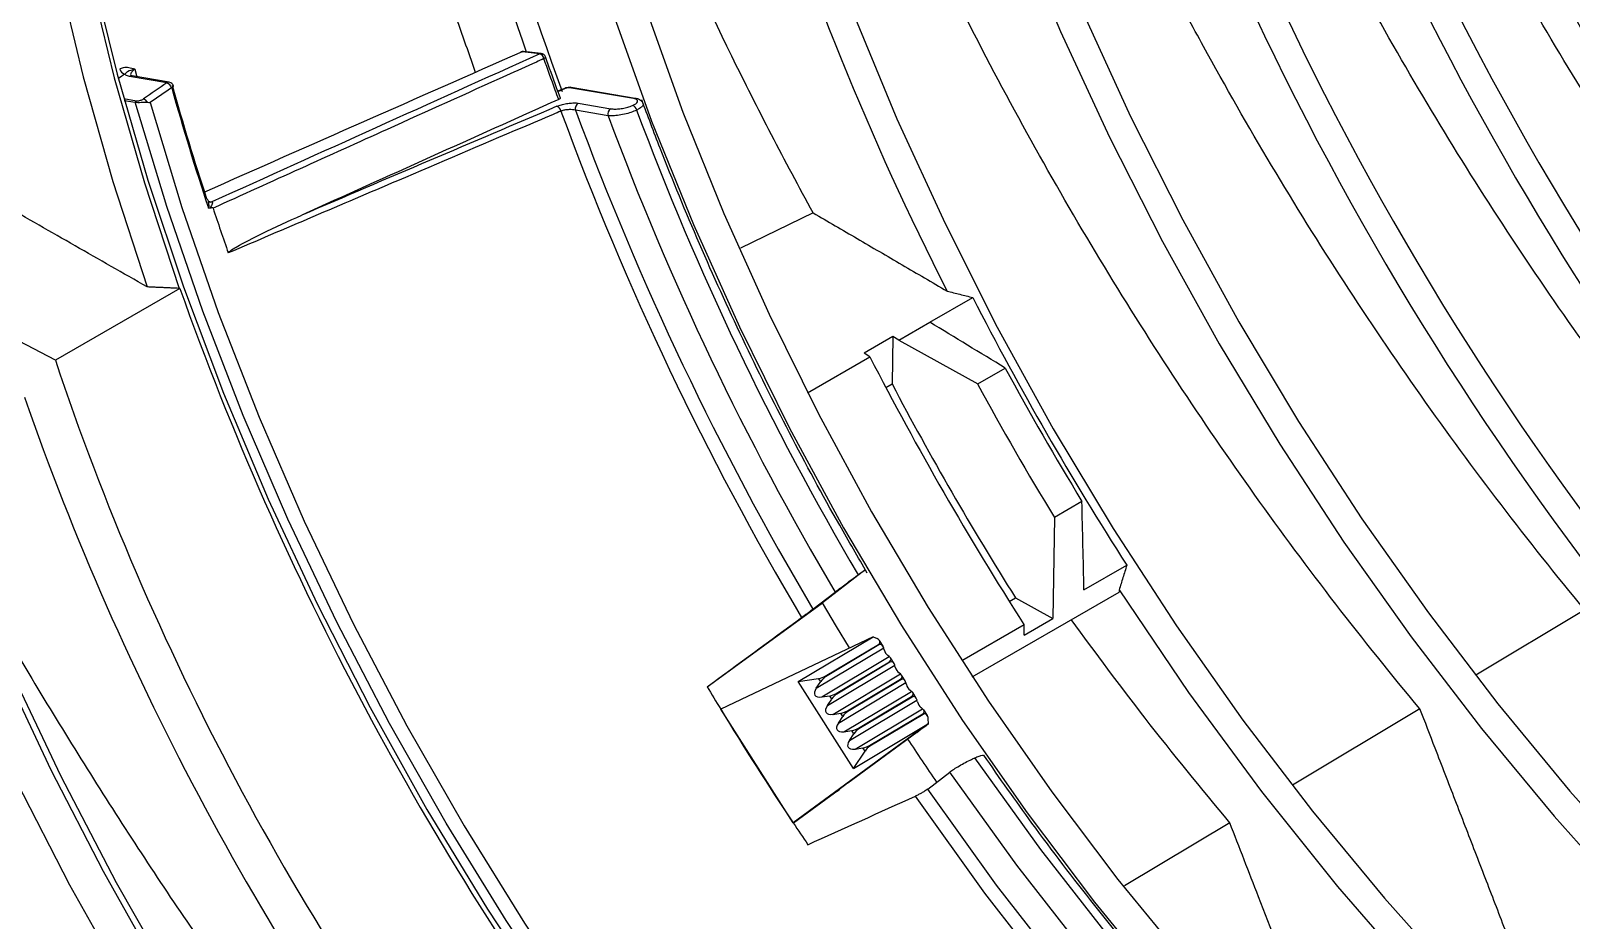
# Model space of a CAD drawing. Extents: x 9.3 to 87.2, y 1.1 to 68.8.
# Drawn here: x 56.209 to 59.204, y 50.66 to 52.389 of the extents above; entities that cross this region are included whole.
import ezdxf

# ---------------------------------------------------------------- set-up
doc = ezdxf.new("R2010")
doc.units = 0
doc.header["$MEASUREMENT"] = 0
doc.layers.add('OBJECT', color=7, linetype='CONTINUOUS')

msp = doc.modelspace()

# ---------------------------------------------------------------- linework, layer by layer
at = {"layer": 'OBJECT'}
for p, q in [((57.1981, 52.3438), (57.164, 52.3477)), ((57.201, 52.3443), (57.1668, 52.3483)), ((56.4732, 52.2874), (56.4008, 52.2997)), ((56.4779, 52.2885), (56.4054, 52.3009)), ((56.4107, 52.3139), (56.4148, 52.2993)), ((57.3806, 52.2567), (57.2561, 52.2779)), ((57.384, 52.2572), (57.2595, 52.2784)), ((56.3894, 52.2569), (56.4144, 52.2526)), ((56.3904, 52.2534), (56.4117, 52.2498)), ((56.4117, 52.2498), (56.4118, 52.2498)), ((57.2732, 52.2478), (57.3364, 52.237)), ((57.331, 52.2236), (57.2679, 52.2343)), ((56.5539, 52.0573), (56.5593, 52.0564)), ((56.5593, 52.0564), (56.5607, 52.0561)), ((57.73, 52.0346), (57.5886, 51.9663)), ((56.2564, 51.7481), (55.9366, 51.9166)), ((56.4984, 51.8879), (56.2564, 51.7481)), ((56.4973, 51.8885), (56.4974, 51.8879)), ((56.4984, 51.8879), (56.4973, 51.8885)), ((57.9569, 51.8221), (58.0401, 51.8702)), ((57.8966, 51.7874), (57.9569, 51.8221)), ((57.8848, 51.7943), (57.8288, 51.762)), ((57.8848, 51.7943), (57.8833, 51.7022)), ((57.8966, 51.7874), (57.8848, 51.7943)), ((57.8402, 51.7548), (57.8288, 51.762)), ((57.8966, 51.7874), (58.0498, 51.7022)), ((57.7192, 51.6849), (57.8402, 51.7548)), ((58.0498, 51.7022), (58.1033, 51.7331)), ((57.8713, 51.6952), (57.8833, 51.7022)), ((58.2526, 51.4738), (58.199, 51.4429)), ((58.199, 51.4429), (58.1959, 51.2461)), ((58.2565, 51.3018), (58.3398, 51.3499)), ((57.8254, 51.3364), (57.748, 51.2767)), ((57.7293, 51.2644), (57.7724, 51.2977)), ((58.0393, 51.133), (58.3246, 51.2977)), ((58.1113, 51.2795), (58.1233, 51.2865)), ((58.1233, 51.2865), (58.1959, 51.2461)), ((58.3247, 51.3018), (58.3246, 51.2977)), ((57.524, 51.1133), (57.748, 51.2767)), ((59.2303, 51.2631), (59.0187, 51.1361)), ((58.0188, 51.1646), (58.1399, 51.2345)), ((58.1402, 51.214), (58.1399, 51.2345)), ((58.1402, 51.214), (58.1959, 51.2461)), ((57.8466, 51.2108), (57.5502, 51.0699)), ((57.7006, 51.1236), (57.8466, 51.2108)), ((57.7534, 51.1343), (57.8568, 51.196)), ((57.8576, 51.1948), (57.7542, 51.1331)), ((57.8466, 51.2108), (57.8542, 51.2072)), ((57.8576, 51.1948), (57.8568, 51.196)), ((57.8658, 51.1926), (57.8588, 51.2034)), ((57.7359, 51.1106), (57.8672, 51.189)), ((57.7467, 51.0937), (57.878, 51.1721)), ((57.7749, 51.1005), (57.8783, 51.1623)), ((57.8791, 51.1611), (57.7757, 51.0993)), ((57.8681, 51.1855), (57.8672, 51.189)), ((57.878, 51.1721), (57.8753, 51.1742)), ((57.8791, 51.1611), (57.8783, 51.1623)), ((57.8873, 51.1589), (57.8804, 51.1697)), ((57.7006, 51.1236), (57.7405, 51.1299)), ((57.7446, 51.1236), (57.7405, 51.1299)), ((57.7534, 51.1343), (57.7542, 51.1331)), ((57.7575, 51.0769), (57.8888, 51.1553)), ((57.7682, 51.06), (57.8995, 51.1384)), ((57.8896, 51.1518), (57.8888, 51.1553)), ((57.8995, 51.1384), (57.8968, 51.1405)), ((57.9088, 51.1251), (57.9019, 51.136)), ((57.8082, 50.955), (57.7006, 51.1236)), ((57.7359, 51.1106), (57.7446, 51.1236)), ((57.7749, 51.1005), (57.7757, 51.0993)), ((57.779, 51.0431), (57.9103, 51.1216)), ((57.7898, 51.0263), (57.9211, 51.1047)), ((57.7965, 51.0668), (57.8999, 51.1285)), ((57.9006, 51.1273), (57.7972, 51.0656)), ((57.9006, 51.1273), (57.8999, 51.1285)), ((57.9111, 51.1181), (57.9103, 51.1216)), ((57.9211, 51.1047), (57.9184, 51.1067)), ((57.9304, 51.0914), (57.9234, 51.1022)), ((57.6912, 50.849), (57.5502, 51.0699)), ((57.7467, 51.0937), (57.7621, 51.0961)), ((57.7575, 51.0769), (57.7661, 51.0898)), ((57.7661, 51.0898), (57.7621, 51.0961)), ((57.8005, 51.0094), (57.9318, 51.0878)), ((57.8113, 50.9925), (57.9426, 51.071)), ((57.818, 51.0331), (57.9214, 51.0948)), ((57.9222, 51.0936), (57.8188, 51.0319)), ((57.9222, 51.0936), (57.9214, 51.0948)), ((57.9327, 51.0843), (57.9318, 51.0878)), ((57.9426, 51.071), (57.9399, 51.073)), ((58.9098, 51.0707), (58.6621, 50.9223)), ((57.9543, 51.0422), (57.6912, 50.849)), ((57.7682, 51.06), (57.7836, 51.0624)), ((57.779, 51.0431), (57.7877, 51.0561)), ((57.7877, 51.0561), (57.7836, 51.0624)), ((57.7965, 51.0668), (57.7972, 51.0656)), ((57.8082, 50.955), (57.9543, 51.0422)), ((57.8395, 50.9993), (57.9429, 51.0611)), ((57.9437, 51.0599), (57.8403, 50.9981)), ((57.9437, 51.0599), (57.9429, 51.0611)), ((57.9519, 51.0577), (57.945, 51.0685)), ((57.9463, 51.036), (57.9543, 51.0422)), ((57.9543, 51.0422), (57.9538, 51.0513)), ((57.7898, 51.0263), (57.8051, 51.0287)), ((57.9313, 51.0248), (57.7975, 50.9265)), ((57.8005, 51.0094), (57.8092, 51.0224)), ((57.8092, 51.0224), (57.8051, 51.0287)), ((57.818, 51.0331), (57.8188, 51.0319)), ((57.8082, 50.955), (57.8307, 50.9886)), ((57.8113, 50.9925), (57.8267, 50.9949)), ((57.8307, 50.9886), (57.8267, 50.9949)), ((57.8395, 50.9993), (57.8403, 50.9981)), ((57.9526, 50.9147), (57.9957, 50.9479)), ((57.7811, 50.9138), (57.6915, 50.8485)), ((58.5401, 50.8492), (58.3351, 50.7265))]:
    msp.add_line(p, q, dxfattribs=at)
at = {"layer": 'OBJECT', "flags": 128}
for points in [[(56.4974, 54.5378), (56.4295, 54.4112), (56.3708, 54.2747), (56.3215, 54.1288), (56.2819, 53.9741), (56.252, 53.8112), (56.232, 53.6408), (56.222, 53.4635), (56.222, 53.2801), (56.232, 53.0913), (56.252, 52.8978), (56.2819, 52.7005), (56.3215, 52.5), (56.3708, 52.2972), (56.4295, 52.0929), (56.4974, 51.8879)], [(56.4036, 54.483), (56.368, 54.412), (56.3101, 54.2749), (56.2615, 54.1286), (56.2224, 53.9737), (56.193, 53.8108), (56.1733, 53.6404), (56.1634, 53.4634), (56.1634, 53.2802), (56.1733, 53.0918), (56.193, 52.8987), (56.2224, 52.7017), (56.2615, 52.5017), (56.3101, 52.2993), (56.368, 52.0954), (56.4349, 51.8907)], [(56.2209, 53.3983), (56.2225, 53.298), (56.2334, 53.1069), (56.2544, 52.9113), (56.2853, 52.7118), (56.326, 52.5092), (56.3764, 52.3043), (56.4363, 52.098), (56.5055, 51.891), (56.5836, 51.6842), (56.6703, 51.4785), (56.7654, 51.2745), (56.8684, 51.0731), (56.9789, 50.8752), (57.0965, 50.6815), (57.2208, 50.4927)], [(57.1435, 53.2302), (57.1466, 53.2095), (57.1815, 53.0139), (57.226, 52.8156), (57.2801, 52.6154), (57.3434, 52.4143), (57.4158, 52.213), (57.4969, 52.0123), (57.5865, 51.8132), (57.684, 51.6164), (57.7892, 51.4227), (57.9015, 51.2329), (58.0206, 51.0479), (58.1459, 50.8683), (58.2769, 50.695), (58.4131, 50.5286), (58.5539, 50.3699), (58.6988, 50.2194), (58.847, 50.0779), (58.9981, 49.9459), (59.0235, 49.9249)], [(58.0249, 53.0439), (58.0921, 52.8376), (58.1684, 52.6313), (58.2534, 52.4259), (58.3469, 52.2221), (58.4484, 52.0209), (58.5576, 51.823), (58.6739, 51.6292), (58.797, 51.4403), (58.9263, 51.2571), (59.0613, 51.0803), (59.2015, 50.9106), (59.3462, 50.7487), (59.495, 50.5953), (59.6472, 50.4509), (59.8022, 50.3162), (59.9594, 50.1916), (60.0811, 50.1033)], [(57.9774, 53.01), (58.0462, 52.8019), (58.1241, 52.594), (58.2108, 52.387), (58.3058, 52.1818), (58.4089, 51.9791), (58.5195, 51.7799), (58.6374, 51.5849), (58.7619, 51.3948), (58.8927, 51.2105), (59.0292, 51.0326), (59.1707, 50.8619), (59.3169, 50.699), (59.4671, 50.5446), (59.6206, 50.3994), (59.777, 50.2638), (59.9355, 50.1385), (60.0786, 50.0355)], [(57.6643, 52.8357), (57.7315, 52.6294), (57.8078, 52.4231), (57.8928, 52.2177), (57.9863, 52.0139), (58.0878, 51.8127), (58.1969, 51.6148), (58.3133, 51.421), (58.4364, 51.2322), (58.5657, 51.0489), (58.7007, 50.8721), (58.8408, 50.7024), (58.9856, 50.5405), (59.1344, 50.3871), (59.2866, 50.2427), (59.4416, 50.108), (59.5988, 49.9834), (59.7575, 49.8696), (59.9171, 49.7669)], [(57.4056, 52.4281), (57.4767, 52.2303), (57.5564, 52.0332), (57.6443, 51.8376), (57.7401, 51.6442), (57.8434, 51.4539), (57.9537, 51.2675), (58.0707, 51.0857), (58.1937, 50.9093), (58.3224, 50.7391), (58.4562, 50.5756)], [(57.1617, 52.3475), (57.1626, 52.3478), (57.164, 52.3477)], [(57.2063, 52.3344), (57.2075, 52.3353), (57.2085, 52.3361), (57.2091, 52.3369), (57.2093, 52.3375), (57.2093, 52.3378)], [(56.4825, 52.2777), (56.4758, 52.273), (56.4405, 52.249)], [(56.4825, 52.2777), (56.4839, 52.2785), (56.4849, 52.2793), (56.4855, 52.2801), (56.4858, 52.2809), (56.4858, 52.2814)], [(57.247, 52.2767), (57.238, 52.2729), (57.2336, 52.271)], [(57.2491, 52.2769), (57.2478, 52.2769), (57.247, 52.2767)], [(58.604, 49.1208), (58.564, 49.1474), (58.4076, 49.2582), (58.2525, 49.3794), (58.0995, 49.5105), (57.9491, 49.6511), (57.8019, 49.8005), (57.6584, 49.9582), (57.5193, 50.1235), (57.385, 50.2959), (57.2561, 50.4747), (57.133, 50.6592), (57.0163, 50.8486), (56.9064, 51.0422), (56.8037, 51.2393), (56.7087, 51.4391), (56.6217, 51.6408), (56.5429, 51.8437), (56.4729, 52.047), (56.4117, 52.2498)], [(56.4405, 52.249), (56.5022, 52.0454), (56.573, 51.8413), (56.6525, 51.6377), (56.7404, 51.4353), (56.8364, 51.235), (56.9401, 51.0374), (57.0511, 50.8434), (57.1689, 50.6538), (57.2932, 50.4693), (57.4233, 50.2906), (57.5587, 50.1184), (57.6991, 49.9535), (57.8437, 49.7965), (57.992, 49.6479), (58.1435, 49.5084), (58.2975, 49.3785), (58.4534, 49.2588), (58.6106, 49.1497), (58.7685, 49.0516), (58.9265, 48.965), (59.0839, 48.8902), (59.2039, 48.8409)], [(56.5562, 52.0558), (56.5563, 52.0558), (56.5564, 52.0558)], [(55.9219, 51.76), (55.9906, 51.5569), (56.068, 51.3541), (56.1537, 51.1523), (56.2476, 50.9523), (56.3491, 50.7549), (56.458, 50.5609), (56.5737, 50.3711), (56.6959, 50.1861), (56.824, 50.0067), (56.9576, 49.8336), (57.0961, 49.6675), (57.239, 49.509), (57.3857, 49.3588), (57.5357, 49.2174), (57.6884, 49.0853), (57.8431, 48.9632), (57.9993, 48.8515), (58.1564, 48.7505)], [(55.9303, 51.7657), (55.9941, 51.578), (56.0757, 51.3642), (56.1666, 51.1515), (56.2663, 50.9409), (56.3744, 50.7332), (56.4905, 50.5294), (56.614, 50.3302), (56.7444, 50.1366), (56.8812, 49.9493), (57.0238, 49.7692), (57.1716, 49.597), (57.324, 49.4334), (57.4803, 49.2791), (57.6398, 49.1348), (57.802, 49.001)], [(55.8512, 51.7513), (55.9206, 51.5448), (55.999, 51.3385), (56.0859, 51.1332), (56.181, 50.9297), (56.284, 50.7288), (56.3945, 50.5314), (56.512, 50.3382), (56.6361, 50.1499), (56.7663, 49.9674), (56.902, 49.7912), (57.0428, 49.6221), (57.1881, 49.4608), (57.3373, 49.308), (57.4898, 49.1641), (57.6451, 49.0297), (57.8024, 48.9055), (57.9613, 48.7919), (58.121, 48.6893)], [(58.3247, 51.3018), (58.4597, 51.1026), (58.6014, 50.9102), (58.7492, 50.7256), (58.9024, 50.5494), (59.0603, 50.3825), (59.2223, 50.2257), (59.3876, 50.0797), (59.5555, 49.945), (59.7251, 49.8224), (59.8959, 49.7123)], [(57.8008, 51.189), (57.7755, 51.2305), (57.748, 51.2767)], [(60.0934, 49.3323), (59.9755, 49.3677), (59.8211, 49.4249), (59.6652, 49.4947), (59.5085, 49.5769), (59.3517, 49.671), (59.1955, 49.7768), (59.0404, 49.8937), (58.8873, 50.0212), (58.7367, 50.1588), (58.5893, 50.3058), (58.4458, 50.4617), (58.3067, 50.6258), (58.1727, 50.7973), (58.0444, 50.9756)], [(60.097, 49.2738), (59.9567, 49.3148), (59.7999, 49.3726), (59.6416, 49.4433), (59.4825, 49.5266), (59.3232, 49.6222), (59.1644, 49.7295), (59.0069, 49.8482), (58.8514, 49.9778), (58.6984, 50.1176), (58.5488, 50.2671), (58.403, 50.4255), (58.2619, 50.5923), (58.1259, 50.7667), (57.9957, 50.9479)], [(60.105, 49.1642), (59.965, 49.2049), (59.8022, 49.2646), (59.6378, 49.3377), (59.4725, 49.424), (59.307, 49.5231), (59.1421, 49.6345), (58.9786, 49.7578), (58.817, 49.8924), (58.6581, 50.0377), (58.5027, 50.1931), (58.3514, 50.3578), (58.2049, 50.5313), (58.0638, 50.7126), (57.9288, 50.9011)], [(60.0261, 49.2147), (59.974, 49.2311), (59.8124, 49.2904), (59.6492, 49.3631), (59.4851, 49.4488), (59.3208, 49.5472), (59.1572, 49.6578), (58.9948, 49.7802), (58.8344, 49.9138), (58.6767, 50.058), (58.5225, 50.2122), (58.3723, 50.3757), (58.2268, 50.5478), (58.0867, 50.7277), (57.9526, 50.9147)]]:
    msp.add_lwpolyline(points, dxfattribs=at)
at = {"layer": 'OBJECT'}
for centre, radius, start, end in [((64.8608, 55.4553), 5.9614, 197.11317, 224.34586), ((64.8936, 55.4742), 6.0538, 197.36739, 224.12222), ((64.7053, 55.3655), 5.9614, 197.11317, 224.34586), ((64.7381, 55.3844), 6.0538, 197.36746, 224.11896), ((64.5206, 55.2583), 5.9683, 197.1228, 223.87503), ((64.5498, 55.2755), 6.0567, 197.3714, 223.92705), ((64.2632, 55.1127), 5.9262, 197.05584, 226.04586), ((64.3404, 55.1545), 6.0677, 197.39459, 223.81613), ((62.1494, 54.0919), 5.2345, 189.7885, 200.3589), ((64.0009, 54.9615), 5.9255, 197.05596, 226.13973), ((64.0497, 54.9886), 6.0356, 197.34148, 225.18183), ((62.1059, 54.0725), 5.2268, 190.5539, 199.2681), ((63.2467, 54.5541), 5.8964, 197.28904, 206.94118), ((57.1657, 52.3384), 0.01, 83.3829, 113.8012), ((57.1663, 52.3433), 0.00499, 83.8164, 117.9814), ((57.2005, 52.3394), 0.00498, 83.7938, 117.9979), ((57.1941, 52.3321), 0.0124, 11.0752, 70.8533), ((57.1999, 52.3344), 0.01, 19.6208, 83.3829), ((56.3953, 52.3185), 0.0146, 197.7412, 253.2815), ((56.4045, 52.2949), 0.00609, 81.266, 127.5345), ((56.4769, 52.2825), 0.00609, 81.264, 127.5327), ((56.468, 52.273), 0.0152, 17.7494, 70.0021), ((56.4762, 52.2787), 0.01, 15.6595, 80.3388), ((61.6081, 53.7157), 5.3234, 195.6718, 198.2975), ((61.6157, 53.7226), 5.3305, 195.6706, 198.1546), ((57.2585, 52.2726), 0.0058, 80.7717, 115.2449), ((56.4201, 52.2448), 0.00973, 126.13, 149.1183), ((56.4234, 52.2433), 0.0136, 28.8603, 71.8483), ((57.227, 52.23), 0.0126, 11.2586, 68.2484), ((57.2793, 52.2376), 0.0119, 120.689, 195.9947), ((57.3746, 52.2318), 0.0124, 12.0976, 70.3776), ((57.3831, 52.2514), 0.00581, 81.5197, 115.2334), ((62.8334, 54.2881), 5.9597, 200.1765, 210.67069), ((62.8291, 54.2855), 5.9274, 200.24594, 210.64242), ((57.3424, 52.2268), 0.0119, 120.6884, 195.9957), ((62.7416, 54.2348), 5.7723, 200.39085, 210.586), ((62.7321, 54.2293), 5.7056, 200.4654, 210.5263), ((56.5568, 52.0616), 0.0058, 260.7043, 295.2447), ((56.5581, 52.0624), 0.00682, 255.1565, 292.191), ((61.8019, 53.7805), 5.5193, 198.3398, 199.2951), ((62.2148, 53.9243), 6.0683, 199.60841, 216.43357), ((63.5419, 54.692), 6.1832, 207.15261, 212.71865), ((63.3003, 54.5525), 5.9125, 208.48061, 211.37974), ((62.7681, 54.2451), 6.1081, 210.84081, 211.32138), ((62.745, 54.2308), 6.081, 211.31918, 213.78872), ((63.0121, 54.3817), 6.1115, 213.46312, 214.40964), ((62.7086, 54.2067), 6.0373, 213.79143, 214.27542)]:
    msp.add_arc(centre, radius, start, end, dxfattribs=at)
for centre, major_axis, ratio, start_param, end_param in [((52.7973, 48.8839), (30.8534, 13.8544), 0.041069, 1.410375, 1.430571), ((58.8209, 51.6069), (29.716, 13.3437), 0.041069, 1.606983, 1.628477), ((65.5685, 56.6541), (30.3951, 21.4726), 0.04862, 1.843, 1.843426), ((46.5582, 43.1565), (32.9525, 23.2939), 0.045507, 1.233177, 1.234625), ((40.0264, 43.0144), (37.8557, 17.016), 0.037866, 1.081526, 1.081978), ((58.1205, 51.1941), (29.5604, 13.2738), 0.041069, 1.582303, 1.599225), ((40.2984, 43.1374), (37.1724, 16.7088), 0.037866, 1.08088, 1.095821), ((58.7099, 51.9025), (-1.7999, 3.0715), 0.648698, 1.254533, 1.759225), ((59.7087, 52.4792), (-1.7874, 3.0961), 0.556001, 1.484854, 1.653007), ((59.897, 52.5878), (-1.8298, 3.1697), 0.598762, 1.505258, 1.6365), ((59.897, 52.5878), (-1.7074, 2.9576), 0.598762, 1.524957, 1.612581), ((58.7099, 51.9025), (-1.8606, 3.1751), 0.648698, 1.274186, 1.753331), ((44.8824, 41.9517), (32.3702, 23.6348), 0.001485, 5.112504, 5.118675), ((57.8481, 51.2017), (0.0116, -0.0018), 0.610419, 5.649633, 7.394962), ((57.8596, 51.1836), (0.0018, 0.0121), 0.648852, 5.271703, 6.772941), ((57.8775, 51.1843), (-0.0071, 0.0123), 0.586179, 1.153348, 2.142677), ((57.8696, 51.1679), (0.0116, -0.0018), 0.610419, 5.649633, 7.148446), ((57.8812, 51.1499), (0.0018, 0.0121), 0.648852, 5.271703, 6.772941), ((57.7272, 51.1512), (0.0349, -0.0054), 0.609099, 5.196236, 5.650023), ((57.7605, 51.0995), (0.0054, 0.0362), 0.650072, 0.489338, 0.943126), ((57.8991, 51.1506), (-0.0071, 0.0123), 0.586179, 1.153348, 2.142677), ((57.8912, 51.1342), (0.0116, -0.0018), 0.610419, 5.649633, 7.148446), ((57.9027, 51.1161), (0.0018, 0.0121), 0.648852, 5.271703, 6.772941), ((57.7606, 51.1145), (0.0273, 0.0174), 0.43753, 2.357012, 3.925396), ((57.7488, 51.1175), (0.0349, -0.0054), 0.609099, 5.196236, 5.650023), ((57.9206, 51.1169), (-0.0071, 0.0123), 0.586179, 1.153348, 2.142677), ((57.9127, 51.1005), (0.0116, -0.0018), 0.610419, 5.649633, 7.148446), ((57.7822, 51.0808), (0.0273, 0.0174), 0.43753, 2.357012, 3.925396), ((57.782, 51.0658), (0.0054, 0.0362), 0.650072, 0.489338, 0.943126), ((57.9242, 51.0824), (0.0018, 0.0121), 0.648852, 5.271703, 6.772941), ((57.9421, 51.0831), (-0.0071, 0.0123), 0.586179, 1.153348, 2.142677), ((57.9342, 51.0667), (0.0116, -0.0018), 0.610419, 5.649633, 7.148446), ((57.8037, 51.047), (0.0273, 0.0174), 0.43753, 2.357012, 3.925396), ((57.7703, 51.0837), (0.0349, -0.0054), 0.609099, 5.196236, 5.650023), ((57.8035, 51.032), (0.0054, 0.0362), 0.650072, 0.489338, 0.943126), ((57.9458, 51.0487), (0.0018, 0.0121), 0.648852, 5.027611, 6.772941), ((57.7918, 51.05), (0.0349, -0.0054), 0.609099, 5.196236, 5.650023), ((57.8251, 50.9983), (0.0054, 0.0362), 0.650072, 0.489338, 0.943126), ((57.9364, 51.0288), (0.0121, 0.009), 0.012376, 4.269116, 5.66538), ((57.8252, 51.0133), (0.0273, 0.0174), 0.43753, 2.357012, 3.925396), ((57.8134, 51.0163), (0.0349, -0.0054), 0.609099, 5.196236, 5.650023), ((57.8466, 50.9646), (0.0054, 0.0362), 0.650072, 0.489338, 0.943126), ((43.0459, 44.8283), (36.9683, 16.432), 0.013352, 5.114614, 5.120785)]:
    msp.add_ellipse(centre, major_axis=major_axis, ratio=ratio, start_param=start_param, end_param=end_param, dxfattribs=at)
for points, knots in [([(60.0891, 51.7827), (59.9877, 51.9091), (59.8907, 52.0402), (59.7516, 52.244), (59.7063, 52.3132), (59.6185, 52.4531), (59.5334, 52.5945), (59.4536, 52.739), (59.3959, 52.8486), (59.3769, 52.8854), (59.3398, 52.9591), (59.3217, 52.996), (59.233, 53.181), (59.1682, 53.3304), (59.1098, 53.4812)], [0, 0, 0, 0, 0.25, 0.25, 0.375, 0.375, 0.5, 0.625, 0.625, 0.6875, 0.6875, 0.75, 0.75, 1, 1, 1, 1]), ([(59.927, 51.6839), (59.8236, 51.8119), (59.7245, 51.9447), (59.5825, 52.1513), (59.5363, 52.2214), (59.4466, 52.3632), (59.3596, 52.5066), (59.2781, 52.6533), (59.219, 52.7645), (59.1996, 52.8019), (59.1617, 52.8766), (59.1431, 52.9141), (59.0523, 53.102), (58.986, 53.2537), (58.9261, 53.4069)], [0, 0, 0, 0, 0.25, 0.25, 0.375, 0.375, 0.5, 0.625, 0.625, 0.6875, 0.6875, 0.75, 0.75, 1, 1, 1, 1]), ([(59.7284, 51.5635), (59.6226, 51.6932), (59.5213, 51.828), (59.3759, 52.0378), (59.3285, 52.1091), (59.2366, 52.2531), (59.1475, 52.3989), (59.0639, 52.548), (59.0032, 52.6611), (58.9833, 52.6991), (58.9444, 52.7752), (58.9254, 52.8133), (58.8321, 53.0044), (58.7639, 53.1589), (58.7023, 53.3149)], [0, 0, 0, 0, 0.25, 0.25, 0.375, 0.375, 0.5, 0.625, 0.625, 0.6875, 0.6875, 0.75, 0.75, 1, 1, 1, 1]), ([(59.5009, 51.426), (59.3926, 51.5578), (59.2888, 51.6947), (59.1398, 51.9079), (59.0912, 51.9804), (58.997, 52.1269), (58.9056, 52.2751), (58.8197, 52.4269), (58.7574, 52.542), (58.737, 52.5807), (58.6969, 52.6581), (58.6773, 52.6969), (58.5814, 52.8916), (58.5112, 53.0489), (58.4477, 53.2079)], [0, 0, 0, 0, 0.25, 0.25, 0.375, 0.375, 0.5, 0.625, 0.625, 0.6875, 0.6875, 0.75, 0.75, 1, 1, 1, 1]), ([(59.2303, 51.2631), (59.1195, 51.3968), (59.0131, 51.5359), (58.8604, 51.7525), (58.8106, 51.8261), (58.7139, 51.975), (58.62, 52.1257), (58.5317, 52.2801), (58.4676, 52.3972), (58.4466, 52.4365), (58.4054, 52.5153), (58.3853, 52.5549), (58.2865, 52.753), (58.214, 52.9132), (58.1483, 53.0752)], [0, 0, 0, 0, 0.25, 0.25, 0.375, 0.375, 0.5, 0.625, 0.625, 0.6875, 0.6875, 0.75, 0.75, 1, 1, 1, 1]), ([(58.9098, 51.0707), (58.7985, 51.2039), (58.6916, 51.3423), (58.5377, 51.5579), (58.4874, 51.6312), (58.3897, 51.7795), (58.2947, 51.9295), (58.2052, 52.0832), (58.1184, 52.2387), (58.0763, 52.3174), (57.9552, 52.5545), (57.8809, 52.7143), (57.8131, 52.8759)], [0, 0, 0, 0, 0.25, 0.25, 0.375, 0.375, 0.5, 0.625, 0.625, 0.75, 0.75, 1, 1, 1, 1]), ([(57.0735, 52.3078), (57.0592, 52.3482), (57.0148, 52.4731), (56.9793, 52.598), (56.9553, 52.6825)], [0, 0, 0, 0, 0.32314, 1, 1, 1, 1]), ([(57.73, 52.0346), (57.7023, 52.085), (57.6753, 52.1356), (57.6225, 52.2372), (57.5968, 52.2881), (57.5215, 52.4416), (57.4738, 52.5446), (57.4288, 52.6484)], [0, 0, 0, 0, 0.25, 0.25, 0.5, 0.5, 1, 1, 1, 1]), ([(57.2063, 52.3344), (57.2014, 52.3323), (57.1772, 52.3213), (57.0755, 52.2755), (56.8658, 52.1808), (56.6757, 52.0948), (56.5629, 52.0438)], [0, 0, 0, 0, 0.022559, 0.112795, 0.47374, 1, 1, 1, 1]), ([(57.2352, 52.2553), (57.2329, 52.2614), (57.2231, 52.2877), (57.2136, 52.3141), (57.2063, 52.3344)], [0, 0, 0, 0, 0.22955, 1, 1, 1, 1]), ([(57.2385, 52.2578), (57.2361, 52.2645), (57.2261, 52.2911), (57.2165, 52.3178), (57.2093, 52.3378)], [0, 0, 0, 0, 0.250006, 1, 1, 1, 1]), ([(56.3815, 52.314), (56.3839, 52.3154), (56.3896, 52.3185), (56.3998, 52.3179), (56.4069, 52.3154), (56.4107, 52.3139), (56.4107, 52.3139)], [0, 0, 0, 0, 0.249785, 0.597053, 0.995604, 1, 1, 1, 1]), ([(56.4107, 52.3139), (56.4107, 52.3139), (56.4048, 52.3124), (56.3981, 52.3105), (56.393, 52.3061), (56.3912, 52.3045)], [0, 0, 0, 0, 0.005971, 0.638263, 1, 1, 1, 1]), ([(56.4008, 52.2997), (56.398, 52.3004), (56.3938, 52.3015), (56.3918, 52.3037), (56.3912, 52.3045)], [0, 0, 0, 0, 0.646744, 1, 1, 1, 1]), ([(56.4056, 52.3009), (56.4045, 52.3012), (56.4022, 52.3017), (56.4023, 52.3017), (56.4023, 52.3017)], [0, 0, 0, 0, 0.510233, 1, 1, 1, 1]), ([(56.4107, 52.3139), (56.4087, 52.3121), (56.4047, 52.3086), (56.4023, 52.3042), (56.4029, 52.3021), (56.403, 52.3015)], [0, 0, 0, 0, 0.406095, 0.815198, 1, 1, 1, 1]), ([(57.2595, 52.2783), (57.2593, 52.2783), (57.2581, 52.2788), (57.2554, 52.2786), (57.2511, 52.2782), (57.2484, 52.2772), (57.247, 52.2766)], [0, 0, 0, 0, 0.03483, 0.310496, 0.662195, 1, 1, 1, 1]), ([(57.2561, 52.2779), (57.2556, 52.2779), (57.2548, 52.278), (57.2531, 52.2779), (57.2514, 52.2776), (57.25, 52.2772), (57.2494, 52.277), (57.2491, 52.2769)], [0, 0, 0, 0, 0.2228115, 0.4455783, 0.669201, 0.8918392, 1, 1, 1, 1]), ([(56.4118, 52.2498), (56.4134, 52.2496), (56.4167, 52.2493), (56.4232, 52.2496), (56.4294, 52.25), (56.4334, 52.2501), (56.4351, 52.2499), (56.4353, 52.2499)], [0, 0, 0, 0, 0.25985, 0.51967, 0.777956, 0.976335, 1, 1, 1, 1]), ([(56.4144, 52.2526), (56.4152, 52.2526), (56.4169, 52.2524), (56.42, 52.2529), (56.4233, 52.2539), (56.4259, 52.2551), (56.4272, 52.2559), (56.4277, 52.2562)], [0, 0, 0, 0, 0.218432, 0.436871, 0.655307, 0.874283, 1, 1, 1, 1]), ([(56.4353, 52.2499), (56.4371, 52.2496), (56.4389, 52.2493), (56.4405, 52.249), (56.4405, 52.249)], [0, 0, 0, 0, 0.971716, 1, 1, 1, 1]), ([(57.2317, 52.2418), (57.2345, 52.2428), (57.24, 52.2449), (57.2502, 52.2472), (57.2603, 52.2484), (57.2682, 52.2485), (57.2719, 52.248), (57.2732, 52.2478)], [0, 0, 0, 0, 0.218848, 0.437594, 0.658723, 0.882034, 1, 1, 1, 1]), ([(57.2383, 52.2584), (57.2383, 52.2581), (57.2384, 52.2575), (57.2373, 52.2564), (57.2359, 52.2557), (57.2352, 52.2553)], [0, 0, 0, 0, 0.314761, 0.672888, 1, 1, 1, 1]), ([(57.3364, 52.237), (57.3389, 52.2368), (57.3441, 52.2362), (57.3541, 52.2369), (57.3645, 52.2387), (57.373, 52.241), (57.3772, 52.2428), (57.3787, 52.2434)], [0, 0, 0, 0, 0.218259, 0.43647, 0.655543, 0.873459, 1, 1, 1, 1]), ([(57.3787, 52.2434), (57.381, 52.2445), (57.3854, 52.2468), (57.3886, 52.2503), (57.3886, 52.2533), (57.3857, 52.2556), (57.3821, 52.2564), (57.3806, 52.2567)], [0, 0, 0, 0, 0.211101, 0.422246, 0.632595, 0.844018, 1, 1, 1, 1]), ([(57.3993, 52.2468), (57.3992, 52.247), (57.3989, 52.2491), (57.3961, 52.252), (57.3916, 52.2552), (57.3875, 52.2567), (57.3844, 52.257), (57.3839, 52.2571)], [0, 0, 0, 0, 0.037823, 0.287269, 0.549662, 0.919846, 1, 1, 1, 1]), ([(57.3992, 52.2467), (57.3993, 52.2466), (57.4005, 52.2454), (57.3985, 52.2422), (57.3938, 52.238), (57.3887, 52.2354), (57.3867, 52.2344)], [0, 0, 0, 0, 0.04269, 0.403519, 0.761912, 1, 1, 1, 1]), ([(57.8352, 51.3342), (57.8172, 51.3652), (57.7648, 51.4552), (57.6828, 51.6068), (57.5917, 51.7894), (57.5078, 51.9742), (57.4436, 52.1296), (57.4083, 52.2232), (57.3965, 52.2545)], [0, 0, 0, 0, 0.104478, 0.303295, 0.502128, 0.700952, 0.89976, 1, 1, 1, 1]), ([(57.2394, 52.2325), (57.2343, 52.2303), (57.2091, 52.2196), (57.1032, 52.1745), (56.8926, 52.0848), (56.7023, 52.0036), (56.5926, 51.9567)], [0, 0, 0, 0, 0.023367, 0.116837, 0.490714, 1, 1, 1, 1]), ([(57.2679, 52.2343), (57.2661, 52.2347), (57.2625, 52.2354), (57.2555, 52.2355), (57.2483, 52.2348), (57.2428, 52.2337), (57.2402, 52.2328), (57.2394, 52.2325)], [0, 0, 0, 0, 0.225598, 0.451765, 0.680507, 0.906693, 1, 1, 1, 1]), ([(57.3867, 52.2344), (57.3831, 52.2328), (57.376, 52.2298), (57.3627, 52.2262), (57.3494, 52.2238), (57.3384, 52.223), (57.3331, 52.2234), (57.331, 52.2236)], [0, 0, 0, 0, 0.213236, 0.426663, 0.64207, 0.858907, 1, 1, 1, 1]), ([(56.4349, 51.8907), (56.3882, 51.9174), (56.3415, 51.9441), (56.2947, 51.9707), (56.2714, 51.9841), (56.248, 51.9974), (56.2246, 52.0107), (56.2013, 52.0241), (56.1779, 52.0374), (56.1545, 52.0507), (56.1311, 52.064), (56.1078, 52.0774), (56.0844, 52.0907), (56.061, 52.104), (56.0376, 52.1173), (56.0143, 52.1307), (55.9993, 52.1392), (55.9843, 52.1477), (55.9693, 52.1563)], [0, 0, 0, 0, 0.00492282, 0.00492282, 0.00492282, 0.00738423, 0.00738423, 0.00738423, 0.00984564, 0.00984564, 0.00984564, 0.01230705, 0.01230705, 0.01230705, 0.01476846, 0.01476846, 0.01476846, 0.01634666, 0.01634666, 0.01634666, 0.01634666]), ([(56.554, 52.0574), (56.554, 52.0575), (56.5538, 52.0584), (56.5531, 52.0596), (56.5521, 52.061), (56.5515, 52.0613), (56.5512, 52.0614)], [0, 0, 0, 0, 0.018509, 0.4548, 0.819482, 1, 1, 1, 1]), ([(56.5538, 52.0444), (56.5539, 52.0444), (56.5541, 52.0444), (56.5544, 52.0445), (56.5547, 52.0449), (56.5552, 52.0463), (56.5553, 52.0508), (56.5546, 52.0546), (56.554, 52.0574)], [0, 0, 0, 0, 0.030945, 0.056267, 0.08718, 0.14317, 0.372667, 1, 1, 1, 1]), ([(56.5566, 52.0437), (56.5562, 52.0437), (56.5554, 52.0435), (56.5544, 52.0439), (56.554, 52.0442), (56.5538, 52.0444), (56.5538, 52.0444)], [0, 0, 0, 0, 0.436272, 0.805295, 0.964031, 1, 1, 1, 1]), ([(56.5563, 52.056), (56.5559, 52.0561), (56.555, 52.0562), (56.5539, 52.0574), (56.5539, 52.0578), (56.554, 52.0575), (56.554, 52.0574)], [0, 0, 0, 0, 0.219422, 0.661714, 0.972329, 1, 1, 1, 1]), ([(56.5607, 52.0561), (56.561, 52.0559), (56.5617, 52.0554), (56.5618, 52.0535), (56.5607, 52.0494), (56.5582, 52.0459), (56.5566, 52.0437)], [0, 0, 0, 0, 0.103421, 0.249461, 0.514979, 1, 1, 1, 1]), ([(56.5629, 52.0438), (56.5629, 52.0439), (56.5628, 52.044), (56.5626, 52.0442), (56.5617, 52.0445), (56.5596, 52.0443), (56.5578, 52.044), (56.5566, 52.0437)], [0, 0, 0, 0, 0.022281, 0.053086, 0.132307, 0.443748, 1, 1, 1, 1]), ([(56.5926, 51.9567), (56.5926, 51.9568), (56.5926, 51.9569), (56.5926, 51.9571), (56.5927, 51.9575), (56.5938, 51.9589), (56.5989, 51.9628), (56.6204, 51.9756), (56.6668, 51.9989), (56.7095, 52.0185), (56.7353, 52.0304)], [0, 0, 0, 0, 0.000761, 0.001691, 0.003258, 0.008087, 0.030195, 0.117917, 0.468202, 1, 1, 1, 1]), ([(57.73, 52.0346), (57.7584, 52.018), (57.7869, 52.0014), (57.8153, 51.9848), (57.8445, 51.9678), (57.8737, 51.9508), (57.9028, 51.9337), (57.932, 51.9167), (57.9611, 51.8997), (57.9903, 51.8826)], [0.003159183, 0.003159183, 0.003159183, 0.003159183, 0.006163952, 0.006163952, 0.006163952, 0.00924593, 0.00924593, 0.00924593, 0.012327908, 0.012327908, 0.012327908, 0.012327908]), ([(56.4974, 51.8879), (56.4922, 51.8881), (56.487, 51.8884), (56.4818, 51.8886), (56.4792, 51.8887), (56.4766, 51.8889), (56.474, 51.889), (56.4714, 51.8891), (56.4688, 51.8892), (56.4662, 51.8893), (56.4636, 51.8894), (56.461, 51.8896), (56.4584, 51.8897), (56.4558, 51.8898), (56.4532, 51.8899), (56.4506, 51.89), (56.448, 51.8902), (56.4454, 51.8903), (56.4427, 51.8904), (56.4401, 51.8905), (56.4375, 51.8906), (56.4349, 51.8907)], [0, 0, 0, 0, 0.000397332, 0.000397332, 0.000397332, 0.000595998, 0.000595998, 0.000595998, 0.000794664, 0.000794664, 0.000794664, 0.00099333, 0.00099333, 0.00099333, 0.001191996, 0.001191996, 0.001191996, 0.001390662, 0.001390662, 0.001390662, 0.001589328, 0.001589328, 0.001589328, 0.001589328]), ([(57.9903, 51.8826), (57.9944, 51.8816), (57.9986, 51.8806), (58.0027, 51.8795), (58.0069, 51.8785), (58.0111, 51.8775), (58.0152, 51.8764), (58.0194, 51.8754), (58.0235, 51.8744), (58.0277, 51.8733), (58.0318, 51.8723), (58.036, 51.8712), (58.0401, 51.8702)], [0, 0, 0, 0, 0.000340454, 0.000340454, 0.000340454, 0.000680907, 0.000680907, 0.000680907, 0.001021362, 0.001021362, 0.001021362, 0.001361817, 0.001361817, 0.001361817, 0.001361817]), ([(55.4774, 51.7381), (55.5175, 51.6496), (55.6001, 51.4674), (55.7389, 51.1959), (55.8899, 50.9237), (56.0459, 50.6658), (56.2051, 50.4222), (56.3668, 50.1924), (56.5354, 49.9682), (56.6534, 49.8251), (56.7124, 49.7535)], [0, 0, 0, 0, 0.1245129, 0.2564017, 0.3877581, 0.519647, 0.6389245, 0.7582021, 0.879101, 1, 1, 1, 1]), ([(56.0667, 51.387), (56.0824, 51.3572), (56.1549, 51.22), (56.2986, 50.9818), (56.497, 50.675), (56.7325, 50.3427), (56.9099, 50.1244), (57.012, 49.9989)], [0, 0, 0, 0, 0.059758, 0.275673, 0.491588, 0.707503, 1, 1, 1, 1]), ([(57.8174, 51.3312), (57.8181, 51.3317), (57.8217, 51.3344), (57.827, 51.3382), (57.8309, 51.3409), (57.8308, 51.3408), (57.8308, 51.3407)], [0, 0, 0, 0, 0.088378, 0.444323, 0.798253, 1, 1, 1, 1]), ([(57.8309, 51.3407), (57.8301, 51.3401), (57.829, 51.3391), (57.8263, 51.337), (57.8254, 51.3364)], [0, 0, 0, 0, 0.705943, 1, 1, 1, 1]), ([(58.3398, 51.3499), (58.3385, 51.3459), (58.3373, 51.3419), (58.336, 51.3379), (58.3347, 51.3338), (58.3335, 51.3298), (58.3322, 51.3258), (58.331, 51.3218), (58.3297, 51.3178), (58.3285, 51.3138), (58.3272, 51.3098), (58.3259, 51.3058), (58.3247, 51.3018)], [0, 0, 0, 0, 0.000335073, 0.000335073, 0.000335073, 0.000670145, 0.000670145, 0.000670145, 0.001005218, 0.001005218, 0.001005218, 0.001340292, 0.001340292, 0.001340292, 0.001340292]), ([(57.7724, 51.2977), (57.7745, 51.2993), (57.7789, 51.3026), (57.7885, 51.3098), (57.7993, 51.3179), (57.8095, 51.3254), (57.815, 51.3295), (57.8174, 51.3312)], [0, 0, 0, 0, 0.191395, 0.405502, 0.620788, 0.836834, 1, 1, 1, 1]), ([(57.7293, 51.2644), (57.7291, 51.2642), (57.7277, 51.2632), (57.7245, 51.2608), (57.7194, 51.2569), (57.7139, 51.2528), (57.7098, 51.2498), (57.7078, 51.2483), (57.7073, 51.248)], [0, 0, 0, 0, 0.057607, 0.275834, 0.495211, 0.715657, 0.936613, 1, 1, 1, 1]), ([(58.5401, 50.8492), (58.4846, 50.9163), (58.379, 51.0442), (58.2792, 51.1797), (58.2318, 51.2441)], [0, 0, 0, 0, 0.524829, 1, 1, 1, 1]), ([(59.1944, 50.332), (59.1741, 50.3848), (59.141, 50.4712), (59.0948, 50.5912), (59.0561, 50.6919), (59.0172, 50.7926), (58.9784, 50.8933), (58.9425, 50.986), (58.9197, 51.0451), (58.9098, 51.0707)], [0, 0, 0, 0, 0.214338, 0.350673, 0.487008, 0.623343, 0.759679, 0.896015, 1, 1, 1, 1]), ([(58.0444, 50.9756), (58.0457, 50.9761), (58.0504, 50.9782), (58.0566, 50.9804), (58.0608, 50.9813), (58.0608, 50.9806), (58.0608, 50.9803)], [0, 0, 0, 0, 0.142004, 0.502482, 0.860891, 1, 1, 1, 1]), ([(60.0961, 49.3395), (60.0925, 49.3404), (60.0428, 49.3534), (59.9455, 49.3856), (59.8037, 49.4408), (59.6605, 49.5072), (59.5166, 49.5839), (59.3725, 49.6708), (59.2288, 49.7676), (59.0859, 49.8739), (58.9445, 49.9893), (58.805, 50.1134), (58.6679, 50.2458), (58.5338, 50.386), (58.4032, 50.5334), (58.2767, 50.6876), (58.1624, 50.8368), (58.0925, 50.9365), (58.0615, 50.9808)], [0, 0, 0, 0, 0.005309, 0.07254, 0.139754, 0.206945, 0.274127, 0.341307, 0.408491, 0.475683, 0.542885, 0.610099, 0.677325, 0.744561, 0.811808, 0.879063, 0.946327, 1, 1, 1, 1]), ([(57.9957, 50.9479), (57.9958, 50.948), (57.998, 50.9496), (58.0035, 50.9534), (58.0141, 50.9599), (58.026, 50.9666), (58.0365, 50.972), (58.0423, 50.9746), (58.0444, 50.9756)], [0, 0, 0, 0, 0.008982, 0.222156, 0.436456, 0.651904, 0.868015, 1, 1, 1, 1]), ([(57.7975, 50.9265), (57.7964, 50.9258), (57.7937, 50.9237), (57.7888, 50.9201), (57.7836, 50.9162), (57.7791, 50.9128), (57.776, 50.9104), (57.7745, 50.9092), (57.7747, 50.9093), (57.7748, 50.9094)], [0, 0, 0, 0, 0.103649, 0.268257, 0.432327, 0.59594, 0.759365, 0.922937, 1, 1, 1, 1]), ([(57.775, 50.9095), (57.7756, 50.9099), (57.7767, 50.9107), (57.7794, 50.9126), (57.781, 50.9137), (57.7811, 50.9138)], [0, 0, 0, 0, 0.475837, 0.952899, 1, 1, 1, 1]), ([(57.9526, 50.9147), (57.9523, 50.9145), (57.951, 50.9134), (57.9477, 50.9112), (57.9422, 50.9079), (57.9361, 50.9046), (57.9316, 50.9024), (57.9293, 50.9013), (57.9288, 50.9011)], [0, 0, 0, 0, 0.0576173, 0.2758416, 0.4952132, 0.7156591, 0.9366136, 1, 1, 1, 1]), ([(58.7764, 50.2371), (58.7524, 50.2996), (58.7162, 50.3935), (58.656, 50.5496), (58.6013, 50.6912), (58.5587, 50.8013), (58.5401, 50.8492)], [0, 0, 0, 0, 0.306103, 0.460348, 0.764902, 1, 1, 1, 1])]:
    msp.add_open_spline(points, degree=3, knots=knots, dxfattribs=at)
for points in [[(58.1033, 51.7331), (58.0545, 51.7627), (58.0057, 51.7924), (57.9569, 51.8221)], [(58.2565, 51.3018), (58.2552, 51.3591), (58.2538, 51.4165), (58.2526, 51.4738)]]:
    msp.add_open_spline(points, degree=3, dxfattribs=at)

doc.saveas('drawing.dxf')
